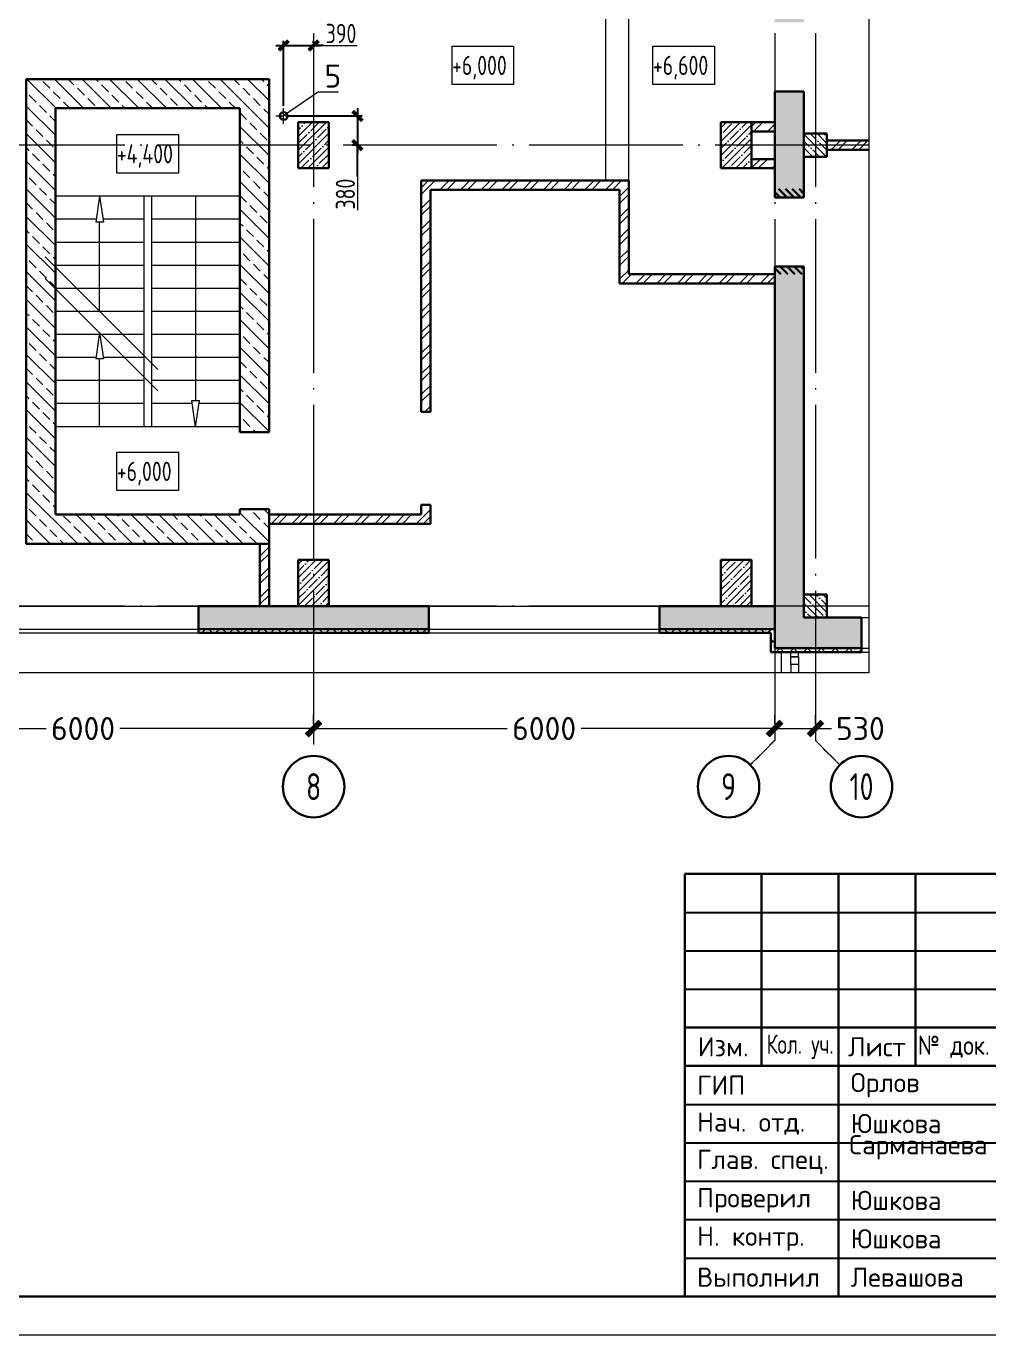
# Model space of a CAD drawing. Extents: x -965262 to 1142518, y -357520 to 71675.
# Drawn here: x 428597 to 441124, y -240088 to -223052 of the extents above; entities that cross this region are included whole.
import ezdxf

# ---------------------------------------------------------------- set-up
doc = ezdxf.new("R2010")
doc.units = 0
doc.header["$LTSCALE"] = 10
doc.linetypes.add('DOTE', pattern=[2.42, 2, -0.2, 0.02, -0.2])
doc.layers.get('0').update_dxf_attribs({"linetype": 'CONTINUOUS', "lineweight": 30})
doc.layers.get('Defpoints').update_dxf_attribs({"linetype": 'CONTINUOUS'})
doc.layers.add('DOTE', color=7, linetype='DOTE', lineweight=9)
doc.styles.add('GOST 2.304', font='isocpeur.ttf', dxfattribs={"width": 0.75, "height": 250})
doc.styles.get("Standard").update_dxf_attribs({"font": 'isocpeur.ttf', "height": 300})
doc.dimstyles.new('SPDS', dxfattribs={"dimscale": 50, "dimtxt": 2.5, "dimasz": 2.5, "dimexe": 1.25, "dimexo": 0.625, "dimtad": 1, "dimdec": 0, "dimrnd": 0.001, "dimtxsty": 'GOST 2.304', "dimblk": 'ARCHTICK', "dimblk1": 'ARCHTICK', "dimblk2": 'ARCHTICK', "dimcen": 2.5, "dimdle": 2, "dimadec": 0, "dimazin": 2, "dimtfac": 0.75, "dimtdec": 4, "dimtmove": 1, "dimatfit": 3, "dimfxl": 1, "dimtolj": 1, "dimarcsym": 0})
doc.dimstyles.get("Standard").update_dxf_attribs({"dimscale": 100, "dimtxt": 300, "dimasz": 1.8, "dimexe": 1.8, "dimexo": 0.625, "dimgap": 0.9, "dimtad": 0, "dimdec": 0, "dimzin": 0, "dimdsep": 46, "dimtxsty": 'Standard', "dimblk": 'ARCHTICK', "dimcen": 0.9, "dimclrd": 256, "dimclre": 256, "dimclrt": 256, "dimadec": 0, "dimazin": 0, "dimtfac": 1, "dimtdec": 0, "dimtofl": 0, "dimtmove": 0, "dimatfit": 3, "dimfxl": 1, "dimtolj": 1, "dimtzin": 0, "dimlwd": 15, "dimlwe": 15, "dimarcsym": 0})
pattern_1 = [(135, (347794.75, -221720.88), (-89.80256, -89.80256), []), (225, (347794.75, -221720.88), (89.80256, -89.80256), [])]
pattern_2 = [(135, (347794.75, -221720.88), (-89.80256, -89.80256), []), (135, (347794.75, -221631.08), (-89.80256, -89.80256), [158.75, -31.75, 0, -31.75])]
pattern_3 = [(45, (347794.75, -221720.88), (-89.80256, 89.80256), []), (45, (347884.56, -221720.88), (-89.80256, 89.80256), [158.75, -31.75, 0, -31.75])]
pattern_4 = [(135, (-398536.334, -312226.585), (-44.9012806, -44.9012806), [])]

# ---------------------------------------------------------------- blocks, each defined once
blk = doc.blocks.new('_ArchTick')
at = {"color": 0, "linetype": 'ByBlock', "lineweight": 0, "const_width": 0.4}
blk.add_lwpolyline([(-0.5, -0.5), (0.5, 0.5)], dxfattribs=at)
blk = doc.blocks.new('*D1860')
at = {"lineweight": 15, "transparency": 16777216}
for p, q in [((432337, -232133), (432337, -232015)), ((438337, -232133), (438337, -232015)), ((432337, -232195), (434857, -232195)), ((438337, -232195), (435817, -232195))]:
    blk.add_line(p, q, dxfattribs=at)
at = {"layer": 'Defpoints', "color": 0, "lineweight": 15, "transparency": 16777216}
for p in [(432337, -232195), (432337, -232195), (438337, -232195)]:
    blk.add_point(p, dxfattribs=at)
at = {"lineweight": 15, "transparency": 16777216, "xscale": 180, "yscale": 180, "zscale": 180, "rotation": 180}
blk.add_blockref('_ArchTick', (432337, -232195), dxfattribs=at)
at = {"lineweight": 15, "transparency": 16777216, "xscale": 180, "yscale": 180, "zscale": 180}
blk.add_blockref('_ArchTick', (438337, -232195), dxfattribs=at)
at = {"lineweight": 15, "transparency": 16777216, "insert": (435337, -232195), "char_height": 300, "attachment_point": 5}
blk.add_mtext('\\A1;6000', dxfattribs=at)
blk = doc.blocks.new('*D1861')
at = {"lineweight": 15, "transparency": 16777216}
for p, q in [((438337, -232133), (438337, -232015)), ((438867, -232133), (438867, -232015)), ((438337, -232195), (438867, -232195)), ((438867, -232195), (439077, -232195))]:
    blk.add_line(p, q, dxfattribs=at)
at = {"layer": 'Defpoints', "color": 0, "lineweight": 15, "transparency": 16777216}
for p in [(438337, -232195), (438337, -232195), (438867, -232195)]:
    blk.add_point(p, dxfattribs=at)
at = {"lineweight": 15, "transparency": 16777216, "xscale": 180, "yscale": 180, "zscale": 180, "rotation": 180}
blk.add_blockref('_ArchTick', (438337, -232195), dxfattribs=at)
at = {"lineweight": 15, "transparency": 16777216, "xscale": 180, "yscale": 180, "zscale": 180}
blk.add_blockref('_ArchTick', (438867, -232195), dxfattribs=at)
at = {"lineweight": 15, "transparency": 16777216, "insert": (439452, -232195), "char_height": 300, "attachment_point": 5}
blk.add_mtext('\\A1;530', dxfattribs=at)
blk = doc.blocks.new('*D1862')
at = {"lineweight": 15, "transparency": 16777216}
for p, q in [((426337, -232133), (426337, -232015)), ((432337, -232133), (432337, -232015)), ((426337, -232195), (428857, -232195)), ((432337, -232195), (429817, -232195))]:
    blk.add_line(p, q, dxfattribs=at)
at = {"layer": 'Defpoints', "color": 0, "lineweight": 15, "transparency": 16777216}
for p in [(426337, -232195), (426337, -232195), (432337, -232195)]:
    blk.add_point(p, dxfattribs=at)
at = {"lineweight": 15, "transparency": 16777216, "xscale": 180, "yscale": 180, "zscale": 180, "rotation": 180}
blk.add_blockref('_ArchTick', (426337, -232195), dxfattribs=at)
at = {"lineweight": 15, "transparency": 16777216, "xscale": 180, "yscale": 180, "zscale": 180}
blk.add_blockref('_ArchTick', (432337, -232195), dxfattribs=at)
at = {"lineweight": 15, "transparency": 16777216, "insert": (429337, -232195), "char_height": 300, "attachment_point": 5}
blk.add_mtext('\\A1;6000', dxfattribs=at)
blk = doc.blocks.new('*D1932')
at = {"color": 0, "lineweight": -2, "ltscale": 100, "transparency": 16777216}
for p, q in [((431847, -223303), (432437, -223303)), ((431947, -224090), (431947, -223241)), ((432337, -223272), (432337, -223241)), ((432903, -223303), (432337, -223303))]:
    blk.add_line(p, q, dxfattribs=at)
at = {"layer": 'Defpoints', "color": 0, "lineweight": 15, "ltscale": 100, "transparency": 16777216}
for p in [(432337, -223303), (432337, -223303), (431947, -224121)]:
    blk.add_point(p, dxfattribs=at)
at = {"color": 0, "lineweight": -2, "ltscale": 100, "transparency": 16777216, "xscale": 125, "yscale": 125, "zscale": 125, "rotation": 180}
blk.add_blockref('_ArchTick', (431947, -223303), dxfattribs=at)
at = {"color": 0, "lineweight": 15, "ltscale": 100, "transparency": 16777216, "insert": (432694, -223147), "char_height": 250, "attachment_point": 5, "style": 'GOST 2.304', "bg_fill": 3, "box_fill_scale": 1.1, "bg_fill_color": 256, "bg_fill_true_color": 13158600, "bg_fill_transparency": 0}
blk.add_mtext('\\A1;390', dxfattribs=at)
at = {"color": 0, "lineweight": -2, "ltscale": 100, "transparency": 16777216, "xscale": 125, "yscale": 125, "zscale": 125}
blk.add_blockref('_ArchTick', (432337, -223303), dxfattribs=at)
blk = doc.blocks.new('*D1924')
at = {"color": 0, "lineweight": -2, "ltscale": 100, "transparency": 16777216}
for p, q in [((432907, -224121), (432907, -224701)), ((431978, -224221), (432969, -224221)), ((432876, -224601), (432844, -224601)), ((432907, -225448), (432907, -224601))]:
    blk.add_line(p, q, dxfattribs=at)
at = {"layer": 'Defpoints', "color": 0, "lineweight": 15, "ltscale": 100, "transparency": 16777216}
for p in [(431947, -224221), (432907, -224601), (432907, -224601)]:
    blk.add_point(p, dxfattribs=at)
at = {"color": 0, "lineweight": -2, "ltscale": 100, "transparency": 16777216, "xscale": 125, "yscale": 125, "zscale": 125}
for p, rotation in [((432907, -224221), 90), ((432907, -224601), 270)]:
    blk.add_blockref('_ArchTick', p, dxfattribs=dict(at, rotation=rotation))
at = {"color": 0, "lineweight": 15, "ltscale": 100, "transparency": 16777216, "insert": (432751, -225238), "char_height": 250, "attachment_point": 5, "rotation": 90, "style": 'GOST 2.304', "bg_fill": 3, "box_fill_scale": 1.1, "bg_fill_color": 256, "bg_fill_true_color": 13158600, "bg_fill_transparency": 0}
blk.add_mtext('\\A1;380', dxfattribs=at)

msp = doc.modelspace()

# ---------------------------------------------------------------- hatches: boundary and pattern name
at = {"lineweight": 15}
h = msp.add_hatch(dxfattribs=at)
h.set_pattern_fill('ANSI35', scale=40)
h.set_pattern_definition([(45, (-2088704.7, -25509.04), (-179.605122, 179.605122), []), (45, (-2088525.1, -25509.04), (-179.605122, 179.605122), [317.5, -63.5, 0, -63.5])])
h.paths.add_polyline_path([(438337.2, -223000.8), (438337.2, -206050.9), (439152.5, -206050.9), (439152.5, -206450.9), (438717.2, -206450.9), (438717.2, -223000.6)])
h.paths.add_polyline_path([(438337.2, -225280.5), (438717.6, -225280.5), (438717.6, -223900.7), (438337.2, -223900.7)])
h.paths.add_polyline_path([(438337.2, -231150.9), (438337.2, -226180.5), (438717.2, -226180.5), (438717.2, -230750.9), (439467.2, -230750.9), (439467.2, -231150.9)])
h = msp.add_hatch(dxfattribs=at)
h.set_pattern_fill('ANSI35', scale=40)
h.set_pattern_definition([(45, (434942.45, -206431.67), (-179.6051, 179.6051), []), (45, (435122.06, -206431.67), (-179.6051, 179.6051), [317.5, -63.5, 0, -63.5])])
h.paths.add_polyline_path([(436286.4, -206300.9), (433837.4, -206300.9), (433837.4, -206600.9), (436286.4, -206600.9)])
h.paths.add_polyline_path([(409837.4, -206300.9), (406837.4, -206300.9), (406837.4, -206600.9), (409837.4, -206600.9)])
h.paths.add_polyline_path([(415837.4, -206300.9), (412837.4, -206300.9), (412837.4, -206600.9), (415837.4, -206600.9)])
h.paths.add_polyline_path([(421837.4, -206300.9), (418837.4, -206300.9), (418837.4, -206600.9), (421837.4, -206600.9)])
h.paths.add_polyline_path([(427837.4, -206300.9), (424837.4, -206300.9), (424837.4, -206600.9), (427837.4, -206600.9)])
h.paths.add_polyline_path([(436286.4, -206300.9), (430837.4, -206300.9), (430837.4, -206600.9), (436286.4, -206600.9)])
h.paths.add_polyline_path([(438337.2, -206300.9), (437486.4, -206300.9), (437486.4, -206600.9), (438337.2, -206600.9)])
h.paths.add_polyline_path([(438337.2, -230700.9), (438337.2, -230600.9), (438037.2, -230600.9), (438037.2, -230600.9), (437637.2, -230600.9), (436837.2, -230600.9), (436837.2, -230900.9), (438337.2, -230900.9)])
h.paths.add_polyline_path([(433837.2, -230600.9), (433837.2, -230950.9), (430837.2, -230950.9), (430837.2, -230600.9)])
h.paths.add_polyline_path([(427837.2, -230600.9), (426537.2, -230600.9), (426537.2, -230600.9), (426137.2, -230600.9), (424837.2, -230600.9), (424837.2, -230900.9), (427837.2, -230900.9)])
h.paths.add_polyline_path([(421837.2, -230600.9), (420537.2, -230600.9), (420537.2, -230600.9), (420137.2, -230600.9), (418837.2, -230600.9), (418837.2, -230900.9), (421837.2, -230900.9)])
h.paths.add_polyline_path([(415837.2, -230600.9), (414537.2, -230600.9), (414537.2, -230600.9), (414137.2, -230600.9), (412837.2, -230600.9), (412837.2, -230900.9), (415837.2, -230900.9)])
h.paths.add_polyline_path([(409837.2, -230600.9), (408537.2, -230600.9), (408537.2, -230600.9), (408137.2, -230600.9), (406837.2, -230600.9), (406837.2, -230900.9), (409837.2, -230900.9)])
h.paths.add_polyline_path([(403837.2, -230600.9), (403037.2, -230600.9), (403037.2, -230600.9), (402637.2, -230600.9), (402337.2, -230784.8), (402337.2, -230900.9), (403837.2, -230900.9)])
h.paths.add_polyline_path([(402637.2, -220250.9), (402337.2, -220250.9), (402337.2, -221175.9), (402637.2, -221175.9), (402637.2, -221175.9)])
h.paths.add_polyline_path([(402637.2, -217400.9), (402337.2, -217400.9), (402337.2, -219050.9), (402637.2, -219050.9)])
h.paths.add_polyline_path([(402637.2, -216200.9), (402287.2, -216200.9), (402287.2, -214550.9), (402637.2, -214550.9)])
h.paths.add_polyline_path([(402637.2, -211700.9), (402337.2, -211700.9), (402337.2, -213350.9), (402637.2, -213350.9)])
h.paths.add_polyline_path([(402637.2, -208850.9), (402337.2, -208850.9), (402337.2, -210500.9), (402637.2, -210500.9)])
h.paths.add_polyline_path([(402337.2, -216200.9), (402287.2, -216200.9), (402287.2, -214550.9), (402337.2, -214550.9)])
h.paths.add_polyline_path([(402637.2, -230600.9), (402337.2, -230784.8), (402337.2, -229100.7), (402637.2, -229100.7)])
h.paths.add_polyline_path([(402337.2, -226100.7), (402337.2, -224175.9), (402637.2, -224175.9), (402637.2, -226100.7)])
h.paths.add_polyline_path([(402337.2, -207650.9), (402337.2, -206300.9), (403837.4, -206300.9), (403837.4, -206600.9), (402637.2, -206601.7), (402637.2, -207650.9)])
h.paths.add_polyline_path([(430837.2, -230900.9), (433837.2, -230900.9), (433837.2, -230950.9), (430837.2, -230950.9)])
h = msp.add_hatch(dxfattribs=at)
h.set_pattern_fill('ANSI32', scale=20)
h.set_pattern_definition([(45, (1148980.3, -224380.66), (-134.70384, 134.70384), []), (45, (1149070.1, -224380.66), (-134.70384, 134.70384), [])])
h.paths.add_polyline_path([(408537.2, -220390.9), (407136.8, -220390.9), (407136.8, -220260.9), (407016.8, -220260.9), (407016.8, -220390.9), (402637.2, -220390.9), (402637.2, -220510.9), (408287.2, -220510.9), (408287.2, -220770.9), (408537.2, -220770.9)], flags=17)
h.paths.add_polyline_path([(408537.2, -220390.9), (407137.2, -220390.9), (407137.2, -220260.9), (407017.2, -220260.9), (407017.2, -220390.9), (402637.2, -220390.9), (402637.2, -220510.9), (408287.2, -220510.9), (408287.2, -220770.9), (408537.2, -220770.9)], flags=16)
h.paths.add_polyline_path([(429527.2, -217000.9), (429397.2, -217000.9), (429397.2, -217130.9), (429527.2, -217130.9)], flags=17)
h.paths.add_polyline_path([(429527.2, -217000.9), (429397.2, -217000.9), (429397.2, -217130.9), (429527.2, -217130.9)], flags=16)
h.paths.add_polyline_path([(433857.2, -228080.9), (433737.2, -228080.9), (433737.2, -228370.9), (433857.2, -228370.9)], flags=17)
h.paths.add_polyline_path([(403037.2, -212420.8), (403037.2, -212300.9), (405586.8, -212300.9), (405586.8, -212420.9), (405456.8, -212420.9), (405456.8, -213470.8), (405336.8, -213470.8), (405336.8, -212420.9), (403037.2, -212420.9)])
h.paths.add_polyline_path([(407016.8, -212550.9), (407016.8, -212420.9), (406496.8, -212420.9), (406496.8, -212300.9), (407016.8, -212300.9), (407016.8, -208500.9), (407136.8, -208503.5), (407136.8, -208630.9), (407266.8, -208630.9), (407266.8, -208750.9), (407136.8, -208750.9), (407136.8, -212550.9), (407016.8, -212550.9)])
h.paths.add_polyline_path([(407016.8, -213470.8), (407016.8, -213090.9), (407136.8, -213090.9), (407136.8, -213470.8)])
h.paths.add_polyline_path([(407016.8, -214760.7), (407016.8, -214380.8), (407136.8, -214380.8), (407136.8, -214760.7), (407016.8, -214760.7)])
h.paths.add_polyline_path([(402637.2, -215550.9), (402637.2, -215430.9), (405336.8, -215430.9), (405336.8, -214380.8), (405456.8, -214380.8), (405456.8, -215430.7), (405586.8, -215430.9), (405586.8, -215550.8), (402637.2, -215550.8)])
h.paths.add_polyline_path([(407016.8, -215680.8), (407016.8, -215550.8), (406497.1, -215550.8), (406497.1, -215430.9), (407016.8, -215430.9), (407016.8, -215300.7), (407136.8, -215300.7), (407136.8, -215680.8), (407016.8, -215680.8)])
h.paths.add_polyline_path([(406886.8, -218160.7), (406886.8, -217780.7), (407136.8, -217780.7), (407136.8, -218160.7)])
h.paths.add_polyline_path([(402637.2, -220510.9), (402637.2, -220390.9), (407017.7, -220390.9), (407017.7, -220260.9), (407136.8, -220260.6), (407137.7, -220390.9), (408537.2, -220390.9), (408537.2, -220770.9), (408287.2, -220770.9), (408287.2, -220510.9), (402637.2, -220510.9)])
h.paths.add_polyline_path([(403036.8, -224500.9), (403037.2, -224380.9), (408137.2, -224380.9), (408137.2, -224500.9), (403037.2, -224500.9)])
h.paths.add_polyline_path([(408287.2, -224300.9), (408287.2, -223780.9), (408537.2, -223780.9), (408537.2, -224300.9)])
h.paths.add_polyline_path([(407016.8, -207300.9), (407016.8, -206600.9), (407136.8, -206600.9), (407136.8, -207300.9)])
h.paths.add_polyline_path([(408176.8, -208750.9), (408176.8, -208630.9), (408592.3, -208630.9), (408592.3, -208750.9)])
h.paths.add_polyline_path([(411082.3, -208750.9), (411082.3, -208630.9), (411589.7, -208630.9), (411592.2, -208750.9)])
h.paths.add_polyline_path([(414082.3, -208750.9), (414082.3, -208630.9), (414592.2, -208630.9), (414592.2, -208750.9)])
h.paths.add_polyline_path([(417082.3, -208750.9), (417082.3, -208630.9), (417592.2, -208630.9), (417592.2, -208750.9)])
h.paths.add_polyline_path([(420082.3, -208750.9), (420082.3, -208630.9), (420592.2, -208630.9), (420592.2, -208750.9)])
h.paths.add_polyline_path([(423082.3, -208750.9), (423082.3, -208630.9), (423592.2, -208630.9), (423592.2, -208750.9)])
h.paths.add_polyline_path([(426082.3, -208750.9), (426082.3, -208630.9), (426592.2, -208630.9), (426592.2, -208750.9)])
h.paths.add_polyline_path([(429147.2, -208750.9), (429147.2, -208630.9), (429527.2, -208630.9), (429527.2, -208750.9), (429397.2, -208750.9), (429397.2, -209010.9), (429277.2, -209010.9), (429277.2, -208750.9)])
h.paths.add_polyline_path([(432082.3, -208750.9), (432082.3, -208630.9), (432592.2, -208630.9), (432592.2, -208750.9)])
h.paths.add_polyline_path([(435147.2, -208750.9), (435147.2, -208630.9), (438337.2, -208630.9), (438337.2, -208750.9)])
h.paths.add_polyline_path([(429277.2, -211505.9), (429277.2, -211125.9), (429527.2, -211125.9), (429527.2, -211505.9)])
h.paths.add_polyline_path([(429277.2, -214000.9), (429277.2, -213620.9), (429527.2, -213620.9), (429527.2, -214000.9)])
h.paths.add_polyline_path([(429277.2, -217380.9), (429277.2, -217000.9), (429527.2, -217000.9), (429527.2, -217250.9), (429397.2, -217250.9), (429397.2, -217380.9)])
h.paths.add_polyline_path([(430577.2, -217250.9), (430577.2, -217130.9), (430957.2, -217130.9), (430957.2, -217250.9)])
h.paths.add_polyline_path([(432007.2, -217250.9), (432007.2, -217130.9), (432257.2, -217130.9), (432257.2, -218300.9), (432137.2, -218300.9), (432137.2, -217250.9)])
h.paths.add_polyline_path([(432537.2, -218900.9), (432537.2, -218780.9), (437637.2, -218780.9), (437637.2, -218900.9)])
h.paths.add_polyline_path([(438037.2, -218900.9), (438037.2, -218780.9), (438337.2, -218780.9), (438337.2, -218900.9)])
h.paths.add_polyline_path([(432007.2, -222240.9), (432007.2, -222120.9), (432137.2, -222120.9), (432137.2, -220965.9), (432257.2, -220965.9), (432257.2, -222120.9), (438337.2, -222120.9), (438337.2, -222240.9)])
h.paths.add_polyline_path([(432137.2, -220055.9), (432137.2, -218900.9), (432257.2, -218900.9), (432257.2, -220055.9)])
h.paths.add_polyline_path([(429277.2, -219875.9), (429277.2, -219495.9), (429527.2, -219495.9), (429527.2, -219875.9)])
h.paths.add_polyline_path([(429277.2, -222240.9), (429277.2, -221990.9), (429397.2, -221990.9), (429397.2, -222120.9), (431097.2, -222120.9), (431097.2, -222240.9)])
h.paths.add_polyline_path([(438037.2, -224420.9), (438037.3, -224300.9), (438337.2, -224300.9), (438337.2, -224420.9), (438037.2, -224420.9)])
h.paths.add_polyline_path([(438037.2, -224900.9), (438037.2, -224780.9), (438337.2, -224780.9), (438337.3, -224900.9), (438037.3, -224900.9)])
h.paths.add_polyline_path([(433737.2, -228370.9), (433737.2, -225060.9), (436437.2, -225060.9), (436437.2, -226280.9), (438337.2, -226280.9), (438337.2, -226400.9), (436317.2, -226400.9), (436317.2, -225180.9), (433857.2, -225180.9), (433857.2, -228370.9)])
h.paths.add_polyline_path([(431756.8, -229530.9), (431756.8, -229410.9), (433737.2, -229410.9), (433737.2, -229280.9), (433857.2, -229280.9), (433857.2, -229530.9), (431756.8, -229530.9)])
h.paths.add_polyline_path([(431636.8, -230600.9), (431636.8, -229790.9), (431756.8, -229790.9), (431756.8, -230600.9)])
h.paths.add_polyline_path([(407017.7, -220390.9), (407017.2, -220390.9), (407017.2, -220260.9), (407017.7, -220260.9)], flags=16)
h.paths.add_polyline_path([(407137.7, -220390.9), (407137.2, -220390.9), (407137.2, -220260.9), (407137.7, -220260.9)], flags=16)
h.paths.add_polyline_path([(433857.2, -228080.9), (433737.2, -228080.9), (433737.2, -228070.9), (433857.2, -228070.9)], flags=17)
h = msp.add_hatch(dxfattribs=at)
h.set_pattern_fill('ANSI32', scale=20)
h.set_pattern_definition([(45, (439323.4, -215519.13), (-134.704, 134.704), []), (45, (439413.21, -215519.13), (-134.704, 134.704), [])])
h.paths.add_polyline_path([(439560.9, -215450.9), (439426.9, -215450.9), (439060.9, -215542.4), (439174.9, -215570.9), (439560.9, -215570.9)], flags=17)
h.paths.add_polyline_path([(438967.2, -220070.9), (438967.2, -220190.9)], flags=17)
h.paths.add_polyline_path([(439560.9, -224600.9), (439560.9, -224660.9)], flags=17)
h.paths.add_polyline_path([(439560.9, -224540.9), (439560.9, -224600.9)], flags=17)
h.paths.add_polyline_path([(439560.9, -224660.9), (439017.2, -224660.9), (439017.2, -224540.9), (439560.9, -224540.9)])
h.paths.add_polyline_path([(438967.2, -220190.9), (438717.2, -220190.9), (438717.2, -220070.9), (438967.2, -220070.9)])
h.paths.add_polyline_path([(438967.2, -220190.9), (438967.2, -220070.9)], flags=17)
h.paths.add_polyline_path([(439560.9, -215570.9), (438717.2, -215570.9), (438717.2, -215450.9), (439560.9, -215450.9)])
h.paths.add_polyline_path([(439560.9, -211340.9), (438717.2, -211340.9), (438717.2, -211220.9), (439560.9, -211220.9)])
h = msp.add_hatch(dxfattribs=at)
h.set_pattern_fill('ANSI33', scale=40, angle=90, style=0)
h.set_pattern_definition([(135, (-398536.33, -312226.59), (-179.60512, -179.60512), []), (135, (-398536.33, -312046.98), (-179.60512, -179.60512), [127, -63.5])])
h.paths.add_polyline_path([(431756.8, -224600.9), (431376.8, -224600.9), (431376.8, -228338.4), (431756.8, -228338.4)])
h.paths.add_polyline_path([(431756.8, -223740.9), (431376.8, -223740.9), (428596.8, -223740.9), (428596.8, -224600.9), (428976.8, -224600.9), (428976.8, -224120.9), (431376.8, -224120.9), (431376.8, -224600.9), (431756.8, -224600.9)])
h.paths.add_polyline_path([(428976.8, -224600.9), (428596.8, -224600.9), (428596.8, -229790.9), (428672.2, -229790.9), (431752.3, -229790.9), (431756.8, -229786.3), (431756.8, -229354.2), (431741, -229338.4), (431376.8, -229338.4), (431376.8, -229410.9), (428976.8, -229410.9)])
h = msp.add_hatch(dxfattribs=at)
h.set_pattern_fill('ANSI35', scale=20, style=0)
h.set_pattern_definition(pattern_3)
h.paths.add_polyline_path([(432537.2, -224300.9), (432137.2, -224300.9), (432137.2, -224900.9), (432537.2, -224900.9)])
h = msp.add_hatch(dxfattribs=at)
h.set_pattern_fill('ANSI35', scale=20, style=0)
h.set_pattern_definition(pattern_3)
h.paths.add_polyline_path([(438037.2, -224300.9), (437637.2, -224300.9), (437637.2, -224900.9), (438037.2, -224900.9)])
h = msp.add_hatch(dxfattribs=at)
h.set_pattern_fill('ANSI35', scale=20, angle=90, style=0)
h.set_pattern_definition(pattern_2)
h.paths.add_polyline_path([(438867.2, -224450.9), (438717.2, -224450.9), (438717.2, -224600.9), (438867.2, -224600.9)])
h.paths.add_polyline_path([(438867.2, -224600.9), (438717.2, -224600.9), (438717.2, -224750.9), (438867.2, -224750.9)])
h.paths.add_polyline_path([(439017.2, -224600.9), (438867.2, -224600.9), (438867.2, -224750.9), (439017.2, -224750.9)])
h.paths.add_polyline_path([(439017.2, -224450.9), (438867.2, -224450.9), (438867.2, -224600.9), (439017.2, -224600.9)])
h = msp.add_hatch()
h.set_pattern_fill('ANSI31', scale=20, angle=90)
h.set_pattern_definition(pattern_4)
h.paths.add_polyline_path([(438417.6, -225170.9), (438717.6, -225170.9), (438717.6, -225270.9), (438417.6, -225270.9)])
h.paths.add_polyline_path([(438337.6, -225170.9), (438417.6, -225170.9), (438417.6, -225270.9), (438337.6, -225270.9)])
h = msp.add_hatch()
h.set_pattern_fill('ANSI31', scale=20, angle=90)
h.set_pattern_definition(pattern_4)
h.paths.add_polyline_path([(438417.9, -226181), (438717.9, -226181), (438717.9, -226281), (438417.9, -226281)])
h.paths.add_polyline_path([(438337.9, -226181), (438417.9, -226181), (438417.9, -226281), (438337.9, -226281)])
h = msp.add_hatch(dxfattribs=at)
h.set_pattern_fill('ANSI35', scale=20, style=0)
h.set_pattern_definition(pattern_3)
h.paths.add_polyline_path([(432537.2, -230000.9), (432137.2, -230000.9), (432137.2, -230600.9), (432537.2, -230600.9)])
h = msp.add_hatch(dxfattribs=at)
h.set_pattern_fill('ANSI35', scale=20, style=0)
h.set_pattern_definition(pattern_3)
h.paths.add_polyline_path([(438037.2, -230000.9), (437637.2, -230000.9), (437637.2, -230600.9), (438037.2, -230600.9)])
h = msp.add_hatch(dxfattribs=at)
h.set_pattern_fill('ANSI35', scale=20, angle=90, style=0)
h.set_pattern_definition(pattern_2)
h.paths.add_polyline_path([(438867.2, -230450.9), (438717.2, -230450.9), (438717.2, -230600.9), (438867.2, -230600.9)])
h.paths.add_polyline_path([(438867.2, -230600.9), (438717.2, -230600.9), (438717.2, -230750.9), (438867.2, -230750.9)])
h.paths.add_polyline_path([(439017.2, -230600.9), (438867.2, -230600.9), (438867.2, -230750.9), (439017.2, -230750.9)])
h.paths.add_polyline_path([(439017.2, -230450.9), (438867.2, -230450.9), (438867.2, -230600.9), (439017.2, -230600.9)])
h = msp.add_hatch(dxfattribs=at)
h.set_pattern_fill('ANSI37', scale=40, angle=90)
h.set_pattern_definition(pattern_1)
h.paths.add_polyline_path([(433837.2, -230900.9), (430837.2, -230900.9), (430837.2, -230950.9), (433837.2, -230950.9)])
h = msp.add_hatch(dxfattribs=at)
h.set_pattern_fill('ANSI37', scale=40, angle=90)
h.set_pattern_definition(pattern_1)
h.paths.add_polyline_path([(438337.2, -230900.9), (436837.2, -230900.9), (436837.2, -230950.9), (438287.2, -230950.9), (438287.2, -231200.9), (439467.2, -231200.9), (439467.2, -231150.9), (438337.2, -231150.9)])

# ---------------------------------------------------------------- linework, layer by layer
at = {"color": 5, "lineweight": 15, "ltscale": 10, "extrusion": (1, 0, 0)}
msp.add_line((439560.9, -215667.4, 13061.6), (439560.9, -231471.6, 13061.6), dxfattribs=at)
at = {"color": 7, "lineweight": 15}
for p, q in [((436136.8, -222240.9, 11253.1), (436136.8, -225061.4, 11253.1)), ((436436.8, -222240.9, 11253.1), (436436.8, -225061.4, 11253.1)), ((434138.6, -223313, 14512.9), (434938.6, -223313, 14512.9)), ((434138.6, -223813, 14512.9), (434138.6, -223313, 14512.9)), ((434938.6, -223313, 14512.9), (434938.6, -223813, 14512.9)), ((436752.9, -223313, 14512.9), (437552.9, -223313, 14512.9)), ((436752.9, -223813, 14512.9), (436752.9, -223313, 14512.9)), ((437552.9, -223313, 14512.9), (437552.9, -223813, 14512.9)), ((434938.6, -223813, 14512.9), (434138.6, -223813, 14512.9)), ((437552.9, -223813, 14512.9), (436752.9, -223813, 14512.9)), ((436436.8, -224041.5, 11253.1), (436436.8, -224439.5, 11253.1)), ((429776.8, -224463.6, 11253.1), (430576.8, -224463.6, 11253.1)), ((429776.8, -224963.6, 11253.1), (429776.8, -224463.6, 11253.1)), ((430576.8, -224463.6, 11253.1), (430576.8, -224963.6, 11253.1)), ((430576.8, -224963.6, 11253.1), (429776.8, -224963.6, 11253.1)), ((431376.8, -225265.9, 11253.1), (428976.8, -225265.9, 11253.1)), ((429551.8, -225265.9, 11253.1), (429502.8, -225605.2, 11253.1)), ((429551.8, -225265.9, 11253.1), (429600.8, -225605.2, 11253.1)), ((430126.8, -225265.9, 11253.1), (430126.8, -228265.9, 11253.1)), ((430226.8, -225265.9, 11253.1), (430226.8, -228265.9, 11253.1)), ((430801.8, -225265.9, 11253.1), (430801.8, -227926.6, 11253.1)), ((429508.5, -225565.9, 11253.1), (428976.8, -225565.9, 11253.1)), ((429600.8, -225605.2, 11253.1), (429502.8, -225605.2, 11253.1)), ((429551.8, -226762.6, 11253.1), (429551.8, -225605.2, 11253.1)), ((430126.8, -225565.9, 11253.1), (429595.1, -225565.9, 11253.1)), ((431376.8, -225565.9, 11253.1), (430226.8, -225565.9, 11253.1)), ((430126.8, -225865.9, 11253.1), (428976.8, -225865.9, 11253.1)), ((431376.8, -225865.9, 11253.1), (430226.8, -225865.9, 11253.1)), ((428845.5, -226056.3, 14512.9), (430308.1, -227519, 14512.9)), ((430126.8, -226165.9, 11253.1), (428976.8, -226165.9, 11253.1)), ((431376.8, -226165.9, 11253.1), (430226.8, -226165.9, 11253.1)), ((428845.5, -226334.6, 14512.9), (430308.1, -227797.2, 14512.9)), ((430126.8, -226465.9, 11253.1), (428976.8, -226465.9, 11253.1)), ((431376.8, -226465.9, 11253.1), (430226.8, -226465.9, 11253.1)), ((430126.8, -226765.9, 11253.1), (428976.8, -226765.9, 11253.1)), ((431376.8, -226765.9, 11253.1), (430226.8, -226765.9, 11253.1)), ((430126.8, -227065.9, 11253.1), (428976.8, -227065.9, 11253.1)), ((429551.8, -227040.9, 11253.1), (429502.8, -227380.2, 11253.1)), ((429551.8, -227040.9, 11253.1), (429600.8, -227380.2, 11253.1)), ((429576.8, -227065.9, 11253.1), (429555.4, -227065.9, 11253.1)), ((431376.8, -227065.9, 11253.1), (430226.8, -227065.9, 11253.1)), ((429504.9, -227365.9, 11253.1), (428976.8, -227365.9, 11253.1)), ((429600.8, -227380.2, 11253.1), (429502.8, -227380.2, 11253.1)), ((429551.8, -228265.9, 11253.1), (429551.8, -227380.2, 11253.1)), ((430126.8, -227365.9, 11253.1), (429598.7, -227365.9, 11253.1)), ((431376.8, -227365.9, 11253.1), (430226.8, -227365.9, 11253.1)), ((430126.8, -227665.9, 11253.1), (428976.8, -227665.9, 11253.1)), ((431376.8, -227665.9, 11253.1), (430226.8, -227665.9, 11253.1)), ((430801.8, -228265.9, 11253.1), (430752.8, -227926.6, 11253.1)), ((430752.8, -227926.6, 11253.1), (430850.8, -227926.6, 11253.1)), ((430801.8, -228265.9, 11253.1), (430850.8, -227926.6, 11253.1)), ((430126.8, -227965.9, 11253.1), (428976.8, -227965.9, 11253.1)), ((430758.5, -227965.9, 11253.1), (430226.8, -227965.9, 11253.1)), ((431376.8, -227965.9, 11253.1), (430845.1, -227965.9, 11253.1)), ((431376.8, -228265.9, 11253.1), (428976.8, -228265.9, 11253.1)), ((429776.8, -228597.7, 11253.1), (430576.8, -228597.7, 11253.1)), ((429776.8, -229097.7, 11253.1), (429776.8, -228597.7, 11253.1)), ((430576.8, -228597.7, 11253.1), (430576.8, -229097.7, 11253.1)), ((430576.8, -229097.7, 11253.1), (429776.8, -229097.7, 11253.1)), ((427837.2, -230600.9, 11223.1), (430837.2, -230600.9, 11223.1)), ((433837.2, -230600.9, 11223.1), (436837.2, -230600.9, 11223.1)), ((439467.2, -230750.9, 11253.1), (439560.9, -230750.9, 11253.1)), ((427837.2, -230900.9, 11223.1), (430837.2, -230900.9, 11223.1)), ((427837.2, -230950.9, 11223.1), (430837.2, -230950.9, 11223.1)), ((433837.2, -230900.9, 11223.1), (436837.2, -230900.9, 11223.1)), ((433837.2, -230950.9, 11223.1), (436837.2, -230950.9, 11223.1)), ((439467.2, -231150.9, 11253.1), (439560.9, -231150.9, 11253.1)), ((438422.2, -231200.9, 16181.1), (438422.2, -231471.6, 16181.1)), ((438547.2, -231262.9, 16181.1), (438547.2, -231200.9, 16181.1)), ((438547.2, -231262.9, 16181.1), (438549.5, -231262.9, 16181.1)), ((438547.2, -231362.9, 16181.1), (438547.2, -231262.9, 16181.1)), ((438644.9, -231262.9, 16181.1), (438549.5, -231262.9, 16181.1)), ((438549.5, -231262.9, 16181.1), (438644.9, -231262.9, 16181.1)), ((438549.5, -231262.9, 16181.1), (438549.5, -231262.9, 16181.1)), ((438617.6, -231262.9, 16181.1), (438617.6, -231262.9, 16181.1)), ((438626.8, -231262.9, 16181.1), (438626.9, -231262.9, 16181.1)), ((438647.2, -231262.9, 16181.1), (438644.9, -231262.9, 16181.1)), ((438644.9, -231262.9, 16181.1), (438644.9, -231262.9, 16181.1)), ((438647.2, -231262.9, 16181.1), (438647.2, -231200.9, 16181.1)), ((438647.2, -231262.9, 16181.1), (438647.2, -231362.9, 16181.1)), ((439467.2, -231200.9, 13061.6), (439560.9, -231200.9, 13061.6)), ((438647.2, -231362.9, 16181.1), (438547.2, -231362.9, 16181.1)), ((438547.2, -231362.9, 16181.1), (438547.2, -231471.6, 16181.1)), ((438647.2, -231362.9, 16181.1), (438647.2, -231471.6, 16181.1))]:
    msp.add_line(p, q, dxfattribs=at)
at = {"color": 7, "ltscale": 2}
for p, q in [((428596.8, -223740.9, 11253.1), (428596.8, -229790.9, 11253.1)), ((428596.8, -223740.9, 11253.1), (431756.8, -223740.9, 11253.1)), ((431756.8, -223740.9, 11253.1), (431756.8, -228338.4, 11253.1)), ((428976.8, -224120.9, 11253.1), (428976.8, -229410.9, 11253.1)), ((428976.8, -224120.9, 11253.1), (431376.8, -224120.9, 11253.1)), ((431376.8, -224120.9, 11253.1), (431376.8, -228338.4, 11253.1)), ((428976.8, -229410.9, 11253.1), (431376.8, -229410.9, 11253.1)), ((431376.8, -229338.4, 11253.1), (431376.8, -229410.9, 11253.1)), ((431756.8, -229338.4, 11253.1), (431756.8, -229790.9, 11253.1)), ((428596.8, -229790.9, 11253.1), (431756.8, -229790.9, 11253.1))]:
    msp.add_line(p, q, dxfattribs=at)
at = {"color": 7}
for p, q in [((428596.8, -223740.9, 11253.1), (430176.8, -223740.9, 11253.1)), ((428596.8, -223740.9, 11253.1), (430176.8, -223740.9, 11253.1)), ((428596.8, -223740.9, 11253.1), (430176.8, -223740.9, 11253.1)), ((431376.8, -223740.9, 11253.1), (431756.8, -223740.9, 11253.1)), ((431376.8, -223740.9, 11253.1), (431756.8, -223740.9, 11253.1)), ((438337.2, -223900.8, 11253.1), (438717.2, -223900.7, 11253.1)), ((438037.2, -224420.9, 11253.1), (438037.2, -224300.9, 11253.1)), ((438037.2, -224300.9, 11253.1), (438337.2, -224300.9, 11253.1)), ((438337.2, -224300.9, 11253.1), (438337.2, -224420.9, 11253.1)), ((438337.2, -224420.9, 11253.1), (438037.2, -224420.9, 11253.1)), ((438037.2, -224420.9, 11253.1), (438037.2, -224420.9, 11253.1)), ((439560.9, -224540.9, 11253.1), (439017.2, -224540.9, 11253.1)), ((439017.2, -224540.9, 11253.1), (439017.2, -224660.9, 11253.1)), ((439560.9, -224660.9, 11253.1), (439017.2, -224660.9, 11253.1)), ((438037.2, -224900.9, 11253.1), (438037.2, -224780.9, 11253.1)), ((438037.2, -224780.9, 11253.1), (438337.2, -224780.9, 11253.1)), ((438337.2, -224780.9, 11253.1), (438337.2, -224900.9, 11253.1)), ((438037.2, -224900.9, 11253.1), (438037.2, -224900.9, 11253.1)), ((438337.2, -224900.9, 11253.1), (438037.2, -224900.9, 11253.1)), ((433737.2, -228070.9, 11253.1), (433737.2, -225060.9, 11253.1)), ((433737.2, -225060.9, 11253.1), (436437.2, -225060.9, 11253.1)), ((436317.2, -225180.9, 11253.1), (433857.2, -225180.9, 11253.1)), ((433857.2, -225180.9, 11253.1), (433857.2, -228070.9, 11253.1)), ((436317.2, -226400.9, 11253.1), (436317.2, -225180.9, 11253.1)), ((436437.2, -225060.9, 11253.1), (436437.2, -226280.9, 11253.1)), ((438337.2, -225280.5, 11253.1), (438717.2, -225280.5, 11253.1)), ((438337.2, -226180.5, 11253.1), (438717.2, -226180.5, 11253.1)), ((438337.2, -226400.9, 11253.1), (436317.2, -226400.9, 11253.1)), ((436437.2, -226280.9, 11253.1), (438337.2, -226280.9, 11253.1)), ((438337.2, -226280.9, 11253.1), (438337.2, -226400.9, 11253.1)), ((433857.2, -228070.9, 11253.1), (433737.2, -228070.9, 11253.1)), ((433737.2, -228080.9, 11253.1), (433737.2, -228080.9, 11253.1)), ((431376.8, -228338.4, 11253.1), (431756.8, -228338.4, 11253.1)), ((433737.2, -229280.9, 11253.1), (433857.2, -229280.9, 11253.1)), ((433737.2, -229410.9, 11253.1), (433737.2, -229280.9, 11253.1)), ((433857.2, -229280.9, 11253.1), (433857.2, -229530.9, 11253.1)), ((431376.8, -229338.4, 11253.1), (431756.8, -229338.4, 11253.1)), ((431756.8, -229410.9, 11253.1), (433737.2, -229410.9, 11253.1)), ((431756.8, -229530.9, 11253.1), (431756.8, -229410.9, 11253.1)), ((431756.8, -229530.9, 11253.1), (431756.8, -229530.9, 11253.1)), ((433857.2, -229530.9, 11253.1), (431756.8, -229530.9, 11253.1)), ((431636.8, -230600.9, 11253.1), (431636.8, -229790.9, 11253.1)), ((431636.8, -229790.9, 11253.1), (431756.8, -229790.9, 11253.1)), ((431756.8, -229790.9, 11253.1), (431756.8, -230600.9, 11253.1)), ((430837.2, -230600.9, 11223.1), (430837.2, -230950.9, 11223.1)), ((433837.2, -230600.9, 11223.1), (430837.2, -230600.9, 11223.1)), ((431636.8, -230600.9, 11253.1), (431636.8, -230600.9, 11253.1)), ((431756.8, -230600.9, 11253.1), (431636.8, -230600.9, 11253.1)), ((433837.2, -230950.9, 11223.1), (433837.2, -230600.9, 11223.1)), ((436837.2, -230600.9, 11223.1), (436837.2, -230950.9, 11223.1)), ((438337.2, -230600.9, 11223.1), (436837.2, -230600.9, 11223.1)), ((430837.2, -230900.9, 11223.1), (433837.2, -230900.9, 11223.1)), ((430837.2, -230950.9, 11223.1), (433837.2, -230950.9, 11223.1)), ((436837.2, -230900.9, 11223.1), (438337.2, -230900.9, 11223.1)), ((436837.2, -230950.9, 11223.1), (438287.2, -230950.9, 11223.1)), ((438287.2, -231200.9, 13061.6), (438287.2, -230950.9, 11223.1)), ((438287.2, -231200.9, 13061.6), (439467.2, -231200.9, 13061.6))]:
    msp.add_line(p, q, dxfattribs=at)
at = {"color": 7, "ltscale": 15}
msp.add_line((431376.8, -223740.9, 11253.1), (431756.8, -223740.9, 11253.1), dxfattribs=at)
at = {"color": 7, "lineweight": 30}
for p, q in [((438337.2, -223900.8, 11253.1), (438337.2, -225280.5, 11253.1)), ((438717.2, -225280.5, 11253.1), (438717.2, -223900.7, 11253.1)), ((432137.2, -224300.9, 11253.1), (432137.2, -224900.9, 11253.1)), ((432537.2, -224300.9, 11253.1), (432137.2, -224300.9, 11253.1)), ((432537.2, -224900.9, 11253.1), (432537.2, -224300.9, 11253.1)), ((437637.2, -224300.9, 11253.1), (437637.2, -224900.9, 11253.1)), ((438037.2, -224300.9, 11253.1), (437637.2, -224300.9, 11253.1)), ((438037.2, -224900.9, 11253.1), (438037.2, -224300.9, 11253.1)), ((438717.2, -224450.9, 11253.1), (438717.2, -224750.9, 11253.1)), ((439017.2, -224450.9, 11253.1), (438717.2, -224450.9, 11253.1)), ((439017.2, -224750.9, 11253.1), (439017.2, -224450.9, 11253.1)), ((438717.2, -224750.9, 11253.1), (439017.2, -224750.9, 11253.1)), ((432137.2, -224900.9, 11253.1), (432537.2, -224900.9, 11253.1)), ((437637.2, -224900.9, 11253.1), (438037.2, -224900.9, 11253.1)), ((438337.2, -226180.5, 11253.1), (438337.2, -231150.9, 11253.1)), ((438717.2, -230750.9, 11253.1), (438717.2, -226180.5, 11253.1)), ((428672.2, -229790.9, 11253.1), (428597.2, -229790.9, 11253.1)), ((432137.2, -230000.9, 11253.1), (432137.2, -230600.9, 11253.1)), ((432537.2, -230000.9, 11253.1), (432137.2, -230000.9, 11253.1)), ((432537.2, -230600.9, 11253.1), (432537.2, -230000.9, 11253.1)), ((437637.2, -230000.9, 11253.1), (437637.2, -230600.9, 11253.1)), ((438037.2, -230000.9, 11253.1), (437637.2, -230000.9, 11253.1)), ((438037.2, -230600.9, 11253.1), (438037.2, -230000.9, 11253.1)), ((438717.2, -230450.9, 11253.1), (438717.2, -230750.9, 11253.1)), ((439017.2, -230450.9, 11253.1), (438717.2, -230450.9, 11253.1)), ((439017.2, -230750.9, 11253.1), (439017.2, -230450.9, 11253.1)), ((432137.2, -230600.9, 11253.1), (432537.2, -230600.9, 11253.1)), ((437637.2, -230600.9, 11253.1), (438037.2, -230600.9, 11253.1)), ((438717.2, -230750.9, 11253.1), (439017.2, -230750.9, 11253.1)), ((439467.2, -230750.9, 11253.1), (438717.2, -230750.9, 11253.1)), ((439467.2, -231200.9, 13061.6), (439467.2, -230750.9, 11253.1)), ((438337.2, -231150.9, 11253.1), (439467.2, -231150.9, 11253.1))]:
    msp.add_line(p, q, dxfattribs=at)
at = {"color": 7, "lineweight": 0, "ltscale": 100}
msp.add_line((438337.2, -230700.9, 11253.1), (438337.2, -231150.9, 11253.1), dxfattribs=at)
at = {"color": 5, "lineweight": 15, "ltscale": 10, "extrusion": (-1.83697e-16, -1, 0)}
msp.add_line((439560.9, -231471.6, 13061.6), (420413.3, -231471.6, 13061.6), dxfattribs=at)
for p, q in [((437167.6, -234087.8, 9801.8), (455667.6, -234087.8, 9801.8)), ((437167.6, -239587.8, 9801.8), (437167.6, -234087.8, 9801.8)), ((438167.6, -234087.8, 9801.8), (438167.6, -236587.8, 9801.8)), ((439167.6, -234087.8, 9801.8), (439167.6, -239587.8, 9801.8)), ((440167.6, -234087.8, 9801.8), (440167.6, -236587.8, 9801.8)), ((437167.6, -236087.8, 9801.8), (443667.6, -236087.8, 9801.8)), ((437167.6, -236587.8, 9801.8), (455667.6, -236587.8, 9801.8))]:
    msp.add_line(p, q)
at = {"lineweight": 25}
for p, q in [((437167.6, -234587.8, 9801.8), (443667.6, -234587.8, 9801.8)), ((437167.6, -235087.8, 9801.8), (443667.6, -235087.8, 9801.8)), ((437167.6, -235587.8, 9801.8), (443667.6, -235587.8, 9801.8)), ((437167.6, -237087.8, 9801.8), (443667.6, -237087.8, 9801.8)), ((437167.6, -237587.8, 9801.8), (443667.6, -237587.8, 9801.8)), ((437167.6, -238087.8, 9801.8), (443667.6, -238087.8, 9801.8)), ((437167.6, -238587.8, 9801.8), (443667.6, -238587.8, 9801.8)), ((437167.6, -239087.8, 9801.8), (443667.6, -239087.8, 9801.8))]:
    msp.add_line(p, q, dxfattribs=at)
at = {"ltscale": 100}
msp.add_line((437167.6, -239587.8, 9801.8), (455667.6, -239587.8, 9801.8), dxfattribs=at)
at = {"lineweight": 15, "elevation": 9801.8}
msp.add_lwpolyline([(456167.6, -240087.8), (456167.6, -198037.8), (396717.6, -198037.8), (396717.6, -240087.8)], close=True, dxfattribs=at)
at = {"elevation": 9801.8}
msp.add_lwpolyline([(455667.6, -239587.8), (455667.6, -198537.8), (398717.6, -198537.8), (398717.6, -239587.8)], close=True, dxfattribs=at)
at = {"color": 5, "ltscale": 100}
msp.add_circle((431947.2, -224220.9, 9801.8), 50, dxfattribs=at)
at = {"layer": 'DOTE', "color": 7, "ltscale": 100, "extrusion": (0, -1, 0)}
for p, q in [((432337.2, -201363.1, 9801.8), (432337.2, -232551.2, 9801.8)), ((438337.2, -201363.1, 9801.8), (438337.2, -232351.2, 9801.8)), ((438867.2, -201363.1, 9801.8), (438867.2, -232351.2, 9801.8))]:
    msp.add_line(p, q, dxfattribs=at)
at = {"layer": 'DOTE', "color": 7, "ltscale": 100}
for p, q in [((439560.9, -224600.9, 9801.8), (400589, -224600.9, 9801.8)), ((439560.9, -230600.9, 9801.8), (400589, -230600.9, 9801.8))]:
    msp.add_line(p, q, dxfattribs=at)
at = {"layer": 'DOTE', "color": 7}
for p, q in [((438337.2, -232351.2, 9801.8), (438020.1, -232668.3, 9801.8)), ((438867.2, -232351.2, 9801.8), (439184.4, -232668.3, 9801.8))]:
    msp.add_line(p, q, dxfattribs=at)
at = {"layer": 'DOTE', "color": 7, "linetype": 'Continuous', "lineweight": 30}
for centre in [(432337.2, -232951.2, 9801.8), (437737.2, -232951.2, 9801.8), (439467.2, -232951.2, 9801.8)]:
    msp.add_circle(centre, 400, dxfattribs=at)

# ---------------------------------------------------------------- texts
at = {"color": 7, "lineweight": 0, "style": 'GOST 2.304', "width": 0.75}
for s, p in [('+6,000', (434138.2, -223687, 14512.9)), ('+6,600', (436752.5, -223687, 14512.9)), ('+4,400', (429776.4, -224837.6, 11253.1)), ('+6,000', (429776.4, -228971.7, 11253.1))]:
    msp.add_text(s, height=250, dxfattribs=at).set_placement(p)
at = {"char_height": 250, "style": 'GOST 2.304'}
for s, width, insert, attachment_point in [('{\\W1;Изм.}', 1000, (437667.6, -236337.8, 9801.8), 5), ('Кол. уч.', 1000, (438667.6, -236337.8, 9801.8), 5), ('{\\W1;Лист}', 1000, (439667.6, -236337.8, 9801.8), 5), ('{\\W0.85;№ док.}', 1000, (440667.6, -236337.8, 9801.8), 5), ('{\\W1; ГИП}', 2000, (437167.6, -236837.8, 9801.8), 4), ('{\\W1; Орлов}', 2000, (439167.6, -236837.8, 9801.8), 4), ('{\\W1; Нач. отд.}', 2000, (437167.6, -237337.8, 9801.8), 4), ('{\\W1; Юшкова}', 2000, (439167.6, -237337.8, 9801.8), 4), ('{\\W1;   Сарманаева}', 2000, (440207.1, -237646.9, 9801.8), 5), ('{\\W1; Глав. спец.}', 2000, (437167.6, -237837.8, 9801.8), 4), ('{\\W1; Проверил}', 2000, (437167.6, -238337.8, 9801.8), 4), ('{\\W1; Юшкова}', 2000, (439167.6, -238337.8, 9801.8), 4), ('{\\W1; Н. контр.}', 2000, (437167.6, -238837.8, 9801.8), 4), ('{\\W1; Юшкова}', 2000, (439167.6, -238837.8, 9801.8), 4), ('{\\W1; Выполнил}', 2000, (437167.6, -239337.8, 9801.8), 4), ('{\\W1; Левашова}', 2000, (439167.6, -239337.8, 9801.8), 4)]:
    msp.add_mtext_dynamic_manual_height_columns(s, width=width, gutter_width=1500, heights=[0], dxfattribs=dict(at, insert=insert, attachment_point=attachment_point))
at = {"layer": 'DOTE', "color": 7, "linetype": 'Continuous', "lineweight": 30, "ltscale": 100, "char_height": 350, "width": 800, "attachment_point": 5, "style": 'GOST 2.304'}
for s, insert in [('8', (432337.2, -232951.2, 9801.8)), ('9', (437737.2, -232951.2, 9801.8)), ('10', (439467.2, -232951.2, 9801.8))]:
    msp.add_mtext(s, dxfattribs=dict(at, insert=insert))

# ---------------------------------------------------------------- dimensions: what is measured, and where the dimension line sits
at = {"color": 7, "lineweight": 15}
for base, p1, p2, picture, middle in [((426337.2, -232195.5, 11253.1), (432337.2, -232195.5, 11253.1), (426337.2, -232195.5, 11253.1), '*D1862', (429337.2, -232195.5, 11253.1)), ((432337.2, -232195.5, 11253.1), (438337.2, -232195.5, 11253.1), (432337.2, -232195.5, 11253.1), '*D1860', (435337.2, -232195.5, 11253.1))]:
    dim = msp.add_linear_dim(base=base, p1=p1, p2=p2, dimstyle='Standard', dxfattribs=at)
    dim.commit()
    dim.dimension.update_dxf_attribs({"geometry": picture, "text_midpoint": middle})
dim = msp.add_linear_dim(base=(438337.2, -232195.5, 11253.1), p1=(438867.2, -232195.5, 11253.1), p2=(438337.2, -232195.5, 11253.1), dimstyle='Standard', dxfattribs=at)
dim.commit()
dim.dimension.update_dxf_attribs({"geometry": '*D1861', "text_midpoint": (439452.2, -232195.5, 11253.1), "dimtype": 160})

# ---------------------------------------------------------------- next in the draw order: dimensions: what is measured, and where the dimension line sits
at = {"lineweight": 15, "ltscale": 100}
dim = msp.add_linear_dim(base=(432337.2, -223303.1, 9801.8), p1=(431947.2, -224120.9, 9801.8), p2=(432337.2, -223303.1, 9801.8), dimstyle='SPDS', override={"dimfxl": 1.25, "dimtfill": 1, "dimtfillclr": 256}, dxfattribs=at)
dim.commit()
dim.dimension.update_dxf_attribs({"geometry": '*D1932', "text_midpoint": (432693.7, -223405.8, 9801.8), "dimtype": 160})

# ---------------------------------------------------------------- next in the draw order: linework, layer by layer
at = {"lineweight": 15, "ltscale": 100, "extrusion": (0, 1, 0), "elevation": -223904.4}
msp.add_lwpolyline([(-432400, 9801.8), (-432661, 9801.8)], dxfattribs=at)

# ---------------------------------------------------------------- next in the draw order: texts
at = {"lineweight": 15, "ltscale": 100, "insert": (432477.7, -223551.1, 9801.8), "char_height": 300, "width": 815.97, "attachment_point": 1}
msp.add_mtext('5', dxfattribs=at)

# ---------------------------------------------------------------- next in the draw order: dimensions: what is measured, and where the dimension line sits
at = {"lineweight": 15, "ltscale": 100}
dim = msp.add_linear_dim(base=(432906.8, -224600.9, 9801.8), p1=(431947.2, -224220.9, 9801.8), p2=(432906.8, -224600.9, 9801.8), angle=90, dimstyle='SPDS', override={"dimfxl": 1.25, "dimtfill": 1, "dimtfillclr": 256}, dxfattribs=at)
dim.commit()
dim.dimension.update_dxf_attribs({"geometry": '*D1924', "text_midpoint": (432906.8, -225238.4, 9801.8), "dimtype": 160})

# ---------------------------------------------------------------- next in the draw order: linework, layer by layer
msp.add_line((432400, -223904.4, 9801.8), (431947.2, -224220.9, 9801.8), dxfattribs=at)
at = {"layer": 'DOTE', "ltscale": 5}
for p, q in [((431947.2, -224320.9, 9801.8), (431947.2, -224120.9, 9801.8)), ((431847.2, -224220.9, 9801.8), (432047.2, -224220.9, 9801.8))]:
    msp.add_line(p, q, dxfattribs=at)

doc.saveas('drawing.dxf')
